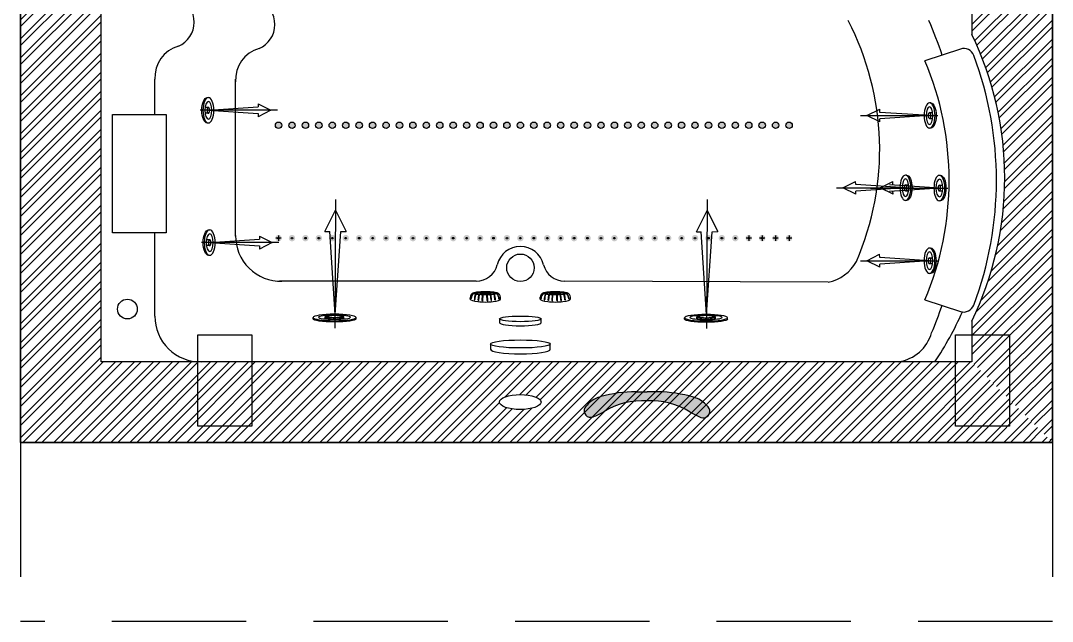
# Model space of a CAD drawing. Header units: millimetres. Extents: x -1273.55 to -1271.63, y 2257.16 to 2259.16.
# Drawn here: x -1273.552 to -1271.632, y 2257.163 to 2258.281 of the extents above; entities that cross this region are included whole.
import ezdxf

# ---------------------------------------------------------------- set-up
doc = ezdxf.new("R2010")
doc.units = ezdxf.units.MM
doc.linetypes.add('HIDDEN', pattern=[0.375, 0.25, -0.125])
doc.layers.add('jacuzzi', color=1, linetype='Continuous')
pattern_1 = [(45, (-1257.63933103513, 2257.884277354734), (-0.01767766952984858, 0.01767766952984858), []), (45, (-1257.63933103513, 2257.896777354734), (-0.01767766952984858, 0.01767766952984858), [])]

msp = doc.modelspace()

# ---------------------------------------------------------------- hatches: boundary and pattern name
at = {"layer": 'jacuzzi'}
h = msp.add_hatch(dxfattribs=at)
h.set_pattern_fill('STEEL', color=256, scale=0.2000000000020918, style=0)
h.set_pattern_definition(pattern_1)
h.paths.add_polyline_path([(-1273.401908125955, 2258.397792383695, -0.2319192410093771), (-1273.401908125955, 2258.935234764095), (-1273.401908125955, 2259.006509093151), (-1273.551908125956, 2259.156509093152), (-1273.551908125956, 2257.496509093135), (-1273.401908125955, 2257.646509093137)])
h = msp.add_hatch(dxfattribs=at)
h.set_pattern_fill('STEEL', color=256, scale=0.2000000000020918, style=0)
h.set_pattern_definition([(45, (-1261.473759875304, 2258.84674598397), (-0.01767766952984858, 0.01767766952984858), []), (45, (-1261.473759875304, 2258.85924598397), (-0.01767766952984858, 0.01767766952984858), [])])
h.paths.add_polyline_path([(-1271.631908125936, 2259.156509093152), (-1271.781908125938, 2259.006509093151), (-1271.781908125938, 2258.255634226179, -0.2300939478774332), (-1271.781908125938, 2257.721994669299), (-1271.781908125938, 2257.646509093137), (-1271.631908125936, 2257.496509093135)])
h = msp.add_hatch(color=256, dxfattribs=at)
h.paths.add_polyline_path([(-1273.065908125951, 2258.086509093141, 1), (-1273.077908125951, 2258.086509093141, 1)])
h.paths.add_polyline_path([(-1273.040908125951, 2258.086509093141, 1), (-1273.052908125951, 2258.086509093141, 1)])
h.paths.add_polyline_path([(-1273.015908125951, 2258.086509093141, 1), (-1273.027908125951, 2258.086509093141, 1)])
h.paths.add_polyline_path([(-1272.99090812595, 2258.086509093141, 1), (-1273.00290812595, 2258.086509093141, 1)])
h.paths.add_polyline_path([(-1272.96590812595, 2258.086509093141, 1), (-1272.97790812595, 2258.086509093141, 1)])
h.paths.add_polyline_path([(-1272.94090812595, 2258.086509093141, 1), (-1272.95290812595, 2258.086509093141, 1)])
h.paths.add_polyline_path([(-1272.915908125949, 2258.086509093141, 1), (-1272.92790812595, 2258.086509093141, 1)])
h.paths.add_polyline_path([(-1272.890908125949, 2258.086509093141, 1), (-1272.902908125949, 2258.086509093141, 1)])
h = msp.add_hatch(color=256, dxfattribs=at)
h.paths.add_polyline_path([(-1272.865908125949, 2258.086509093141, 1), (-1272.877908125949, 2258.086509093141, 1)])
h.paths.add_polyline_path([(-1272.852908125949, 2258.086509093141, 1), (-1272.840908125949, 2258.086509093141, 1)])
h.paths.add_polyline_path([(-1272.815908125948, 2258.086509093141, 1), (-1272.827908125949, 2258.086509093141, 1)])
h.paths.add_polyline_path([(-1272.802908125948, 2258.086509093141, 1), (-1272.790908125948, 2258.086509093141, 1)])
h.paths.add_polyline_path([(-1272.765908125948, 2258.086509093141, 1), (-1272.777908125948, 2258.086509093141, 1)])
h.paths.add_polyline_path([(-1272.740908125948, 2258.086509093141, 1), (-1272.752908125948, 2258.086509093141, 1)])
h.paths.add_polyline_path([(-1272.727908125948, 2258.086509093141, 1), (-1272.715908125947, 2258.086509093141, 1)])
h.paths.add_polyline_path([(-1272.702908125947, 2258.086509093141, 1), (-1272.690908125947, 2258.086509093141, 1)])
h = msp.add_hatch(color=256, dxfattribs=at)
h.paths.add_polyline_path([(-1272.665908125947, 2258.086509093141, 1), (-1272.677908125947, 2258.086509093141, 1)])
h.paths.add_polyline_path([(-1272.652908125947, 2258.086509093141, 1), (-1272.640908125947, 2258.086509093141, 1)])
h.paths.add_polyline_path([(-1272.615908125946, 2258.086509093141, 1), (-1272.627908125947, 2258.086509093141, 1)])
h.paths.add_polyline_path([(-1272.602908125946, 2258.086509093141, 1), (-1272.590908125946, 2258.086509093141, 1)])
h.paths.add_polyline_path([(-1272.565908125946, 2258.086509093141, 1), (-1272.577908125946, 2258.086509093141, 1)])
h.paths.add_polyline_path([(-1272.540908125946, 2258.086509093141, 1), (-1272.552908125946, 2258.086509093141, 1)])
h.paths.add_polyline_path([(-1272.527908125945, 2258.086509093141, 1), (-1272.515908125945, 2258.086509093141, 1)])
h.paths.add_polyline_path([(-1272.502908125945, 2258.086509093141, 1), (-1272.490908125945, 2258.086509093141, 1)])
h = msp.add_hatch(color=256, dxfattribs=at)
h.paths.add_polyline_path([(-1272.465908125945, 2258.086509093141, 1), (-1272.477908125945, 2258.086509093141, 1)])
h.paths.add_polyline_path([(-1272.452908125945, 2258.086509093141, 1), (-1272.440908125945, 2258.086509093141, 1)])
h.paths.add_polyline_path([(-1272.415908125944, 2258.086509093141, 1), (-1272.427908125944, 2258.086509093141, 1)])
h.paths.add_polyline_path([(-1272.402908125944, 2258.086509093141, 1), (-1272.390908125944, 2258.086509093141, 1)])
h.paths.add_polyline_path([(-1272.365908125944, 2258.086509093141, 1), (-1272.377908125944, 2258.086509093141, 1)])
h.paths.add_polyline_path([(-1272.340908125944, 2258.086509093141, 1), (-1272.352908125944, 2258.086509093141, 1)])
h.paths.add_polyline_path([(-1272.327908125943, 2258.086509093141, 1), (-1272.315908125943, 2258.086509093141, 1)])
h.paths.add_polyline_path([(-1272.302908125943, 2258.086509093141, 1), (-1272.290908125943, 2258.086509093141, 1)])
h = msp.add_hatch(color=256, dxfattribs=at)
h.paths.add_polyline_path([(-1272.115908125941, 2258.086509093141, 1), (-1272.127908125941, 2258.086509093141, 1)])
h.paths.add_polyline_path([(-1272.140908125941, 2258.086509093141, 1), (-1272.152908125942, 2258.086509093141, 1)])
h.paths.add_polyline_path([(-1272.165908125942, 2258.086509093141, 1), (-1272.177908125942, 2258.086509093141, 1)])
h.paths.add_polyline_path([(-1272.190908125942, 2258.086509093141, 1), (-1272.202908125942, 2258.086509093141, 1)])
h.paths.add_polyline_path([(-1272.215908125942, 2258.086509093141, 1), (-1272.227908125942, 2258.086509093141, 1)])
h.paths.add_polyline_path([(-1272.240908125942, 2258.086509093141, 1), (-1272.252908125943, 2258.086509093141, 1)])
h.paths.add_polyline_path([(-1272.265908125943, 2258.086509093141, 1), (-1272.277908125943, 2258.086509093141, 1)])
h = msp.add_hatch(color=256, dxfattribs=at)
h.paths.add_polyline_path([(-1273.065908125951, 2257.876509093139, 1), (-1273.077908125951, 2257.876509093139, 1)])
h.paths.add_polyline_path([(-1273.052908125951, 2257.876509093139, 1), (-1273.040908125951, 2257.876509093139, 1)])
h.paths.add_polyline_path([(-1273.015908125951, 2257.876509093139, 1), (-1273.027908125951, 2257.876509093139, 1)])
h.paths.add_polyline_path([(-1273.00290812595, 2257.876509093139, 1), (-1272.99090812595, 2257.876509093139, 1)])
h.paths.add_polyline_path([(-1272.96590812595, 2257.876509093139, 1), (-1272.97790812595, 2257.876509093139, 1)])
h.paths.add_polyline_path([(-1272.94090812595, 2257.876509093139, 1), (-1272.95290812595, 2257.876509093139, 1)])
h.paths.add_polyline_path([(-1272.92790812595, 2257.876509093139, 1), (-1272.915908125949, 2257.876509093139, 1)])
h.paths.add_polyline_path([(-1272.902908125949, 2257.876509093139, 1), (-1272.890908125949, 2257.876509093139, 1)])
h = msp.add_hatch(color=256, dxfattribs=at)
h.paths.add_polyline_path([(-1272.865908125949, 2257.876509093139, 1), (-1272.877908125949, 2257.876509093139, 1)])
h.paths.add_polyline_path([(-1272.852908125949, 2257.876509093139, 1), (-1272.840908125949, 2257.876509093139, 1)])
h.paths.add_polyline_path([(-1272.815908125948, 2257.876509093139, 1), (-1272.827908125949, 2257.876509093139, 1)])
h.paths.add_polyline_path([(-1272.802908125948, 2257.876509093139, 1), (-1272.790908125948, 2257.876509093139, 1)])
h.paths.add_polyline_path([(-1272.765908125948, 2257.876509093139, 1), (-1272.777908125948, 2257.876509093139, 1)])
h.paths.add_polyline_path([(-1272.740908125948, 2257.876509093139, 1), (-1272.752908125948, 2257.876509093139, 1)])
h.paths.add_polyline_path([(-1272.727908125948, 2257.876509093139, 1), (-1272.715908125947, 2257.876509093139, 1)])
h.paths.add_polyline_path([(-1272.702908125947, 2257.876509093139, 1), (-1272.690908125947, 2257.876509093139, 1)])
h = msp.add_hatch(color=256, dxfattribs=at)
h.paths.add_polyline_path([(-1272.665908125947, 2257.876509093139, 1), (-1272.677908125947, 2257.876509093139, 1)])
h.paths.add_polyline_path([(-1272.652908125947, 2257.876509093139, 1), (-1272.640908125947, 2257.876509093139, 1)])
h.paths.add_polyline_path([(-1272.615908125946, 2257.876509093139, 1), (-1272.627908125947, 2257.876509093139, 1)])
h.paths.add_polyline_path([(-1272.602908125946, 2257.876509093139, 1), (-1272.590908125946, 2257.876509093139, 1)])
h.paths.add_polyline_path([(-1272.565908125946, 2257.876509093139, 1), (-1272.577908125946, 2257.876509093139, 1)])
h.paths.add_polyline_path([(-1272.540908125946, 2257.876509093139, 1), (-1272.552908125946, 2257.876509093139, 1)])
h.paths.add_polyline_path([(-1272.527908125945, 2257.876509093139, 1), (-1272.515908125945, 2257.876509093139, 1)])
h.paths.add_polyline_path([(-1272.502908125945, 2257.876509093139, 1), (-1272.490908125945, 2257.876509093139, 1)])
h = msp.add_hatch(color=256, dxfattribs=at)
h.paths.add_polyline_path([(-1272.465908125945, 2257.876509093139, 1), (-1272.477908125945, 2257.876509093139, 1)])
h.paths.add_polyline_path([(-1272.452908125945, 2257.876509093139, 1), (-1272.440908125945, 2257.876509093139, 1)])
h.paths.add_polyline_path([(-1272.415908125944, 2257.876509093139, 1), (-1272.427908125944, 2257.876509093139, 1)])
h.paths.add_polyline_path([(-1272.402908125944, 2257.876509093139, 1), (-1272.390908125944, 2257.876509093139, 1)])
h.paths.add_polyline_path([(-1272.365908125944, 2257.876509093139, 1), (-1272.377908125944, 2257.876509093139, 1)])
h.paths.add_polyline_path([(-1272.340908125944, 2257.876509093139, 1), (-1272.352908125944, 2257.876509093139, 1)])
h.paths.add_polyline_path([(-1272.327908125943, 2257.876509093139, 1), (-1272.315908125943, 2257.876509093139, 1)])
h.paths.add_polyline_path([(-1272.302908125943, 2257.876509093139, 1), (-1272.290908125943, 2257.876509093139, 1)])
h = msp.add_hatch(color=256, dxfattribs=at)
h.paths.add_polyline_path([(-1272.115908125941, 2257.876509093139, 1), (-1272.127908125941, 2257.876509093139, 1)])
h.paths.add_polyline_path([(-1272.152908125942, 2257.876509093139, 1), (-1272.140908125941, 2257.876509093139, 1)])
h.paths.add_polyline_path([(-1272.177908125942, 2257.876509093139, 1), (-1272.165908125942, 2257.876509093139, 1)])
h.paths.add_polyline_path([(-1272.190908125942, 2257.876509093139, 1), (-1272.202908125942, 2257.876509093139, 1)])
h.paths.add_polyline_path([(-1272.227908125942, 2257.876509093139, 1), (-1272.215908125942, 2257.876509093139, 1)])
h.paths.add_polyline_path([(-1272.252908125943, 2257.876509093139, 1), (-1272.240908125942, 2257.876509093139, 1)])
h.paths.add_polyline_path([(-1272.277908125943, 2257.876509093139, 1), (-1272.265908125943, 2257.876509093139, 1)])
h = msp.add_hatch(dxfattribs=at)
h.set_pattern_fill('STEEL', color=256, scale=0.2000000000020918, style=0)
h.set_pattern_definition(pattern_1)
h.paths.add_polyline_path([(-1271.631908125936, 2257.496509093135), (-1271.781908125938, 2257.646509093137), (-1273.401908125955, 2257.646509093137), (-1273.551908125956, 2257.496509093135)])
edge = h.paths.add_edge_path(flags=16)
edge.add_ellipse((-1272.622225228082, 2257.571509093136), major_axis=(0.03874069952284619, 0), ratio=0.3582207009041962, start_angle=0, end_angle=360)
msp.add_hatch(color=256, dxfattribs=at).paths.add_polyline_path([(-1272.386188225665, 2257.573813751498, -0.1502414616670243), (-1272.305791069995, 2257.552843684795, 0.03926168642070194), (-1272.285929982458, 2257.543050967607, 0.7070243099653885), (-1272.270744601435, 2257.55982488742, 0.1177673447023233), (-1272.289683111509, 2257.576770544707, 0.05198146975755894), (-1272.300022883953, 2257.580801298825, 0.06775724556757895), (-1272.365521119207, 2257.590511748397), (-1272.386105142793, 2257.590613546058), (-1272.406689166381, 2257.590715343718, 0.06775724556726874), (-1272.472280240959, 2257.581653192326, 0.05198146975727448), (-1272.48265937461, 2257.577724902927, 0.117767344702145), (-1272.501764562685, 2257.560967389588, 0.7070243099670239), (-1272.486745830202, 2257.544044096253, 0.03926168642033333), (-1272.466788857354, 2257.553639894439, -0.1502414616669323)])

# ---------------------------------------------------------------- linework, layer by layer
for p, q in [((-1273.551908125956, 2257.496509093135), (-1273.551908125956, 2259.156509093152)), ((-1273.551908125956, 2257.496509093135), (-1273.551908125956, 2259.156509093152)), ((-1271.781908125938, 2259.006509093151), (-1271.781908125938, 2258.255634226179)), ((-1273.401908125955, 2257.646509093137), (-1273.401908125955, 2258.397792383695)), ((-1271.80303576038, 2258.228267593265), (-1271.868946838415, 2258.206654771826)), ((-1271.868946838415, 2258.206654771826), (-1271.868946838415, 2258.206654066107)), ((-1273.301908125954, 2258.106509093141), (-1273.301908125954, 2258.172027590285)), ((-1273.151908125952, 2257.880465637262), (-1273.151908125952, 2258.172027590285)), ((-1273.204651323473, 2258.137935313731), (-1273.202532844149, 2258.137935313731)), ((-1273.074101212682, 2258.114365300074), (-1273.21807592358, 2258.114365300074)), ((-1273.202532844144, 2258.11980453033), (-1273.208460669836, 2258.119804530329)), ((-1273.202532844142, 2258.114365300074), (-1273.109952968015, 2258.120723676971)), ((-1273.202532844142, 2258.114365300074), (-1273.109871571326, 2258.108443613523)), ((-1273.109988904813, 2258.126145349167), (-1273.109952968015, 2258.120723676971)), ((-1273.109988904813, 2258.126145349167), (-1273.086113503504, 2258.114404813532)), ((-1273.086113503504, 2258.114404813532), (-1273.109831172796, 2258.102348813866)), ((-1271.97688971034, 2258.104560283515), (-1271.953172041047, 2258.116616283181)), ((-1271.953131642517, 2258.110521483523), (-1271.953172041047, 2258.116616283181)), ((-1271.858351890384, 2258.12816981063), (-1271.860470369708, 2258.12816981063)), ((-1273.202532844141, 2258.108926069818), (-1273.208460669833, 2258.108926069816)), ((-1273.109871571326, 2258.108443613523), (-1273.109831172796, 2258.102348813866)), ((-1271.988902001161, 2258.104599796973), (-1271.844927290263, 2258.104599796973)), ((-1271.953014309031, 2258.09281974788), (-1271.97688971034, 2258.104560283515)), ((-1271.860470369701, 2258.104599796973), (-1271.953131642517, 2258.110521483523)), ((-1271.860470369701, 2258.104599796973), (-1271.953050245829, 2258.098241420076)), ((-1271.953014309031, 2258.09281974788), (-1271.953050245829, 2258.098241420076)), ((-1271.860470369703, 2258.110039027229), (-1271.85454254401, 2258.110039027231)), ((-1271.860470369699, 2258.099160566716), (-1271.854542544007, 2258.099160566718)), ((-1273.204651323459, 2258.090795286416), (-1273.202532844135, 2258.090795286417)), ((-1271.85835189037, 2258.081029783316), (-1271.860470369694, 2258.081029783316)), ((-1272.021710634997, 2257.97014285244), (-1271.997992965705, 2257.982198852107)), ((-1271.997952567175, 2257.976104052449), (-1271.997992965705, 2257.982198852107)), ((-1271.952322094804, 2257.97014285244), (-1271.928604425511, 2257.982198852107)), ((-1271.928564026981, 2257.976104052449), (-1271.928604425511, 2257.982198852107)), ((-1271.903172815042, 2257.993752379556), (-1271.905291294366, 2257.993752379555)), ((-1271.840062904969, 2257.993321163849), (-1271.842181384293, 2257.993321163849)), ((-1272.033722925819, 2257.970182365898), (-1271.889748214921, 2257.970182365898)), ((-1271.997835233689, 2257.958402316806), (-1272.021710634997, 2257.97014285244)), ((-1271.905291294359, 2257.970182365898), (-1271.997952567175, 2257.976104052449)), ((-1271.905291294359, 2257.970182365898), (-1271.997871170487, 2257.963823989001)), ((-1271.997835233689, 2257.958402316806), (-1271.997871170487, 2257.963823989001)), ((-1271.970613015746, 2257.969751150192), (-1271.826638304848, 2257.969751150192)), ((-1271.928446693495, 2257.958402316806), (-1271.952322094804, 2257.97014285244)), ((-1271.842181384286, 2257.969751150192), (-1271.934842657102, 2257.975672836742)), ((-1271.842181384286, 2257.969751150192), (-1271.934761260414, 2257.963392773295)), ((-1271.928446693495, 2257.958402316806), (-1271.928482630293, 2257.963823989001)), ((-1271.90529129436, 2257.975621596154), (-1271.899363468668, 2257.975621596156)), ((-1271.905291294357, 2257.964743135642), (-1271.899363468665, 2257.964743135644)), ((-1271.842181384287, 2257.975190380448), (-1271.836253558595, 2257.975190380449)), ((-1271.842181384284, 2257.964311919935), (-1271.836253558592, 2257.964311919937)), ((-1272.965799410681, 2257.948718945624), (-1272.967010422431, 2257.708764149995)), ((-1272.274362182973, 2257.948229627556), (-1272.275573194723, 2257.708274831926)), ((-1271.903172815028, 2257.946612352242), (-1271.905291294352, 2257.946612352241)), ((-1271.840062904955, 2257.946181136535), (-1271.842181384279, 2257.946181136535)), ((-1272.985734437266, 2257.889005972428), (-1272.965966304359, 2257.928699048241)), ((-1272.965966304359, 2257.928699048241), (-1272.946072723452, 2257.889068696428)), ((-1272.294297209558, 2257.888516654359), (-1272.274529076651, 2257.928209730173)), ((-1272.274529076651, 2257.928209730173), (-1272.254635495744, 2257.888579378359)), ((-1273.301908125954, 2257.731446775551), (-1273.301908125954, 2257.886509093139)), ((-1273.20217202762, 2257.891690444315), (-1273.200053548296, 2257.891690444316)), ((-1272.985734437266, 2257.889005972428), (-1272.97669812974, 2257.88902026312)), ((-1272.966879685222, 2257.734668952489), (-1272.97669812974, 2257.88902026312)), ((-1272.966879685222, 2257.734668952489), (-1272.956230933322, 2257.889052631475)), ((-1272.956230933322, 2257.889052631475), (-1272.946072723452, 2257.889068696428)), ((-1272.294297209558, 2257.888516654359), (-1272.285260902033, 2257.888530945051)), ((-1272.275442457515, 2257.73417963442), (-1272.285260902033, 2257.888530945051)), ((-1272.275442457515, 2257.73417963442), (-1272.264793705614, 2257.888563313406)), ((-1272.264793705614, 2257.888563313406), (-1272.254635495744, 2257.888579378359)), ((-1273.071621916829, 2257.868120430659), (-1273.215596627727, 2257.868120430659)), ((-1273.20005354829, 2257.873559660915), (-1273.205981373983, 2257.873559660913)), ((-1273.200053548287, 2257.862681200403), (-1273.205981373979, 2257.862681200401)), ((-1273.200053548289, 2257.868120430659), (-1273.107473672161, 2257.874478807556)), ((-1273.200053548289, 2257.868120430659), (-1273.107392275472, 2257.862198744108)), ((-1273.107509608959, 2257.879900479751), (-1273.107473672161, 2257.874478807556)), ((-1273.107509608959, 2257.879900479751), (-1273.08363420765, 2257.868159944117)), ((-1273.08363420765, 2257.868159944117), (-1273.107351876943, 2257.85610394445)), ((-1273.066908125951, 2257.876509093139), (-1273.076908125951, 2257.876509093139)), ((-1273.071908125951, 2257.881509093139), (-1273.071908125951, 2257.871509093139)), ((-1272.191908125942, 2257.876509093139), (-1272.201908125942, 2257.876509093139)), ((-1272.196908125942, 2257.881509093139), (-1272.196908125942, 2257.871509093139)), ((-1272.166908125942, 2257.876509093139), (-1272.176908125942, 2257.876509093139)), ((-1272.171908125942, 2257.881509093139), (-1272.171908125942, 2257.871509093139)), ((-1272.141908125941, 2257.876509093139), (-1272.151908125942, 2257.876509093139)), ((-1272.146908125942, 2257.881509093139), (-1272.146908125942, 2257.871509093139)), ((-1272.116908125941, 2257.876509093139), (-1272.126908125941, 2257.876509093139)), ((-1272.121908125941, 2257.881509093139), (-1272.121908125941, 2257.871509093139)), ((-1273.202172027605, 2257.844550417001), (-1273.200053548282, 2257.844550417002)), ((-1273.107392275472, 2257.862198744108), (-1273.107351876943, 2257.85610394445)), ((-1271.977014183032, 2257.834498075283), (-1271.953296513739, 2257.846554074949)), ((-1271.953256115209, 2257.840459275292), (-1271.953296513739, 2257.846554074949)), ((-1271.858476363077, 2257.858107602399), (-1271.8605948424, 2257.858107602398)), ((-1271.989026473853, 2257.834537588741), (-1271.845051762955, 2257.834537588741)), ((-1271.953138781723, 2257.822757539649), (-1271.977014183032, 2257.834498075283)), ((-1271.860594842393, 2257.834537588741), (-1271.953256115209, 2257.840459275292)), ((-1271.860594842393, 2257.834537588741), (-1271.953174718521, 2257.828179211845)), ((-1271.953138781723, 2257.822757539649), (-1271.953174718521, 2257.828179211845)), ((-1271.860594842395, 2257.839976818997), (-1271.854667016702, 2257.839976818999)), ((-1271.860594842391, 2257.829098358485), (-1271.854667016699, 2257.829098358487)), ((-1271.858476363062, 2257.810967575085), (-1271.860594842386, 2257.810967575084)), ((-1272.703904223416, 2257.796532085296), (-1273.070248826065, 2257.796509093138)), ((-1272.049038319859, 2257.794428801722), (-1272.539913232526, 2257.796217878702)), ((-1272.715047629476, 2257.763266437326), (-1272.715017667496, 2257.766699740224)), ((-1272.715047588446, 2257.763266437326), (-1272.715017626465, 2257.766699740224)), ((-1272.700222585134, 2257.761338226548), (-1272.699040744613, 2257.77126912548)), ((-1272.699144533444, 2257.761201732883), (-1272.697920739121, 2257.771168737808)), ((-1272.69294928398, 2257.760660712943), (-1272.692428467954, 2257.770841637484)), ((-1272.691842018901, 2257.760602096672), (-1272.691307369092, 2257.770803822751)), ((-1272.68380397754, 2257.760531949748), (-1272.684161289145, 2257.770764015373)), ((-1272.682690259813, 2257.760571037184), (-1272.683040682742, 2257.77078882283)), ((-1272.67649211011, 2257.76100404818), (-1272.67754724059, 2257.77104294412)), ((-1272.675406245587, 2257.761121120059), (-1272.676426274789, 2257.771125131187)), ((-1272.658767588445, 2257.763266437326), (-1272.658797550426, 2257.766699740224)), ((-1272.585051245028, 2257.763266437326), (-1272.585021283048, 2257.766699740224)), ((-1272.585051203998, 2257.763266437326), (-1272.585021242017, 2257.766699740224)), ((-1272.570226200686, 2257.761338226548), (-1272.569044360165, 2257.77126912548)), ((-1272.569148148996, 2257.761201732883), (-1272.567924354673, 2257.771168737808)), ((-1272.562952899532, 2257.760660712943), (-1272.562432083506, 2257.770841637484)), ((-1272.561845634453, 2257.760602096672), (-1272.561310984644, 2257.770803822751)), ((-1272.553807593092, 2257.760531949748), (-1272.554164904697, 2257.770764015373)), ((-1272.552693875365, 2257.760571037184), (-1272.553044298294, 2257.77078882283)), ((-1272.546495725662, 2257.76100404818), (-1272.547550856143, 2257.77104294412)), ((-1272.545409861139, 2257.761121120059), (-1272.546429890341, 2257.771125131187)), ((-1272.528771203997, 2257.763266437326), (-1272.528801165978, 2257.766699740224)), ((-1271.868946838415, 2257.761654762284), (-1271.803035755677, 2257.740041958376)), ((-1273.007771917422, 2257.726404108823), (-1273.007771917422, 2257.728904108823)), ((-1272.985259862003, 2257.727682394541), (-1272.985259862003, 2257.730415550128)), ((-1272.950283972839, 2257.727682394541), (-1272.950283972839, 2257.730182394541)), ((-1272.927771917421, 2257.726404108823), (-1272.927771917421, 2257.728904108823)), ((-1272.316334689714, 2257.725914790754), (-1272.316334689714, 2257.728414790754)), ((-1272.293822634296, 2257.727193076472), (-1272.293822634296, 2257.72992623206)), ((-1272.258846745132, 2257.727193076472), (-1272.258846745132, 2257.729693076472)), ((-1272.236334689713, 2257.725914790754), (-1272.236334689713, 2257.728414790754)), ((-1272.660898584475, 2257.726255371318), (-1272.660898584475, 2257.719287662362)), ((-1272.582914255485, 2257.719287662362), (-1272.582914255485, 2257.726255371318)), ((-1271.781908125938, 2257.721994669299), (-1271.781908125938, 2257.646509093137)), ((-1273.221908125953, 2257.526509093135), (-1273.221908125953, 2257.696509093137)), ((-1273.221908125953, 2257.696509093137), (-1273.121908125952, 2257.696509093137)), ((-1273.121908125952, 2257.696509093137), (-1273.121908125952, 2257.526509093135)), ((-1271.811908125938, 2257.526509093135), (-1271.811908125938, 2257.696509093137)), ((-1271.811908125938, 2257.696509093137), (-1271.711908125937, 2257.696509093137)), ((-1271.711908125937, 2257.696509093137), (-1271.711908125937, 2257.526509093135)), ((-1272.677611218083, 2257.679592764917), (-1272.677611218083, 2257.669638894981)), ((-1272.566205033811, 2257.669638894981), (-1272.566205033811, 2257.679592764917)), ((-1271.781908125938, 2257.646509093137), (-1273.401908125955, 2257.646509093137)), ((-1272.591908125946, 2257.646509093137), (-1273.220254556976, 2257.646509093137)), ((-1272.591908125946, 2257.646509093137), (-1273.220254556976, 2257.646509093137)), ((-1271.917869867401, 2257.646509093137), (-1272.591908125946, 2257.646509093137)), ((-1271.917869867401, 2257.646509093137), (-1272.591908125946, 2257.646509093137)), ((-1272.406689166381, 2257.590715343718), (-1272.386105142793, 2257.590613546058)), ((-1272.365521119207, 2257.590511748397), (-1272.386105142793, 2257.590613546058)), ((-1273.121908125952, 2257.526509093135), (-1273.221908125953, 2257.526509093135)), ((-1271.711908125937, 2257.526509093135), (-1271.811908125938, 2257.526509093135))]:
    msp.add_line(p, q, dxfattribs=at)
at = {"layer": 'jacuzzi', "lineweight": 18}
msp.add_line((-1271.868946838415, 2257.761655487077), (-1271.868946838415, 2257.761654762284), dxfattribs=at)
at = {"layer": 'jacuzzi', "linetype": 'HIDDEN'}
for p, q in [((-1273.551908125956, 2257.496509093135), (-1273.551908125956, 2257.163489503123)), ((-1271.631908125936, 2257.496509093135), (-1271.631908125936, 2257.163489503123)), ((-1271.631908125936, 2257.163489503123), (-1273.551908125956, 2257.163489503123))]:
    msp.add_line(p, q, dxfattribs=at)
at = {"layer": 'jacuzzi', "color": 3}
msp.add_lwpolyline([(-1273.551908125956, 2257.496509093135), (-1271.631908125936, 2257.496509093135), (-1273.551908125956, 2257.496509093135), (-1271.631908125936, 2257.496509093135), (-1271.631908125936, 2259.156509093152), (-1271.631908125936, 2257.496509093135), (-1271.631908125936, 2259.156509093152), (-1273.551908125956, 2259.156509093152)], close=True, dxfattribs=at)
at = {"layer": 'jacuzzi'}
msp.add_lwpolyline([(-1273.28125961646, 2258.106509093141), (-1273.28125961646, 2257.886509093139), (-1273.381259616461, 2257.886509093139), (-1273.381259616461, 2258.106509093141)], close=True, dxfattribs=at)
for centre, radius in [((-1273.071908125951, 2258.086509093141), 0.006000000000062756), ((-1273.046908125951, 2258.086509093141), 0.006000000000062756), ((-1273.021908125951, 2258.086509093141), 0.006000000000062756), ((-1272.99690812595, 2258.086509093141), 0.006000000000062756), ((-1272.97190812595, 2258.086509093141), 0.006000000000062756), ((-1272.94690812595, 2258.086509093141), 0.006000000000062756), ((-1272.92190812595, 2258.086509093141), 0.006000000000062756), ((-1272.896908125949, 2258.086509093141), 0.006000000000062756), ((-1272.871908125949, 2258.086509093141), 0.006000000000062756), ((-1272.846908125949, 2258.086509093141), 0.006000000000062756), ((-1272.821908125949, 2258.086509093141), 0.006000000000062756), ((-1272.796908125948, 2258.086509093141), 0.006000000000062756), ((-1272.771908125948, 2258.086509093141), 0.006000000000062756), ((-1272.746908125948, 2258.086509093141), 0.006000000000062756), ((-1272.721908125947, 2258.086509093141), 0.006000000000062756), ((-1272.696908125947, 2258.086509093141), 0.006000000000062756), ((-1272.671908125947, 2258.086509093141), 0.006000000000062756), ((-1272.646908125947, 2258.086509093141), 0.006000000000062756), ((-1272.621908125946, 2258.086509093141), 0.006000000000062756), ((-1272.596908125946, 2258.086509093141), 0.006000000000062756), ((-1272.571908125946, 2258.086509093141), 0.006000000000062756), ((-1272.546908125946, 2258.086509093141), 0.006000000000062756), ((-1272.521908125945, 2258.086509093141), 0.006000000000062756), ((-1272.496908125945, 2258.086509093141), 0.006000000000062756), ((-1272.471908125945, 2258.086509093141), 0.006000000000062756), ((-1272.446908125945, 2258.086509093141), 0.006000000000062756), ((-1272.421908125944, 2258.086509093141), 0.006000000000062756), ((-1272.396908125944, 2258.086509093141), 0.006000000000062756), ((-1272.371908125944, 2258.086509093141), 0.006000000000062756), ((-1272.346908125944, 2258.086509093141), 0.006000000000062756), ((-1272.321908125943, 2258.086509093141), 0.006000000000062756), ((-1272.296908125943, 2258.086509093141), 0.006000000000062756), ((-1272.271908125943, 2258.086509093141), 0.006000000000062756), ((-1272.246908125943, 2258.086509093141), 0.006000000000062756), ((-1272.221908125942, 2258.086509093141), 0.006000000000062756), ((-1272.196908125942, 2258.086509093141), 0.006000000000062756), ((-1272.171908125942, 2258.086509093141), 0.006000000000062756), ((-1272.146908125942, 2258.086509093141), 0.006000000000062756), ((-1272.121908125941, 2258.086509093141), 0.006000000000062756), ((-1273.071908125951, 2257.876509093139), 0.001500000000015689), ((-1273.046908125951, 2257.876509093139), 0.001500000000015689), ((-1273.021908125951, 2257.876509093139), 0.001500000000015689), ((-1272.99690812595, 2257.876509093139), 0.001500000000015689), ((-1272.97190812595, 2257.876509093139), 0.001500000000015689), ((-1272.94690812595, 2257.876509093139), 0.001500000000015689), ((-1272.92190812595, 2257.876509093139), 0.001500000000015689), ((-1272.896908125949, 2257.876509093139), 0.001500000000015689), ((-1272.871908125949, 2257.876509093139), 0.001500000000015689), ((-1272.846908125949, 2257.876509093139), 0.001500000000015689), ((-1272.821908125949, 2257.876509093139), 0.001500000000015689), ((-1272.796908125948, 2257.876509093139), 0.001500000000015689), ((-1272.771908125948, 2257.876509093139), 0.001500000000015689), ((-1272.746908125948, 2257.876509093139), 0.001500000000015689), ((-1272.721908125947, 2257.876509093139), 0.001500000000015689), ((-1272.696908125947, 2257.876509093139), 0.001500000000015689), ((-1272.671908125947, 2257.876509093139), 0.001500000000015689), ((-1272.646908125947, 2257.876509093139), 0.001500000000015689), ((-1272.621908125946, 2257.876509093139), 0.001500000000015689), ((-1272.596908125946, 2257.876509093139), 0.001500000000015689), ((-1272.571908125946, 2257.876509093139), 0.001500000000015689), ((-1272.546908125946, 2257.876509093139), 0.001500000000015689), ((-1272.521908125945, 2257.876509093139), 0.001500000000015689), ((-1272.496908125945, 2257.876509093139), 0.001500000000015689), ((-1272.471908125945, 2257.876509093139), 0.001500000000015689), ((-1272.446908125945, 2257.876509093139), 0.001500000000015689), ((-1272.421908125944, 2257.876509093139), 0.001500000000015689), ((-1272.396908125944, 2257.876509093139), 0.001500000000015689), ((-1272.371908125944, 2257.876509093139), 0.001500000000015689), ((-1272.346908125944, 2257.876509093139), 0.001500000000015689), ((-1272.321908125943, 2257.876509093139), 0.001500000000015689), ((-1272.296908125943, 2257.876509093139), 0.001500000000015689), ((-1272.271908125943, 2257.876509093139), 0.001500000000015689), ((-1272.246908125943, 2257.876509093139), 0.001500000000015689), ((-1272.221908125942, 2257.876509093139), 0.001500000000015689), ((-1272.196908125942, 2257.876509093139), 0.001500000000015689), ((-1272.171908125942, 2257.876509093139), 0.001500000000015689), ((-1272.146908125942, 2257.876509093139), 0.001500000000015689), ((-1272.121908125941, 2257.876509093139), 0.001500000000015689), ((-1272.621908125946, 2257.821509093138), 0.02550000000026684)]:
    msp.add_circle(centre, radius, dxfattribs=at)
at = {"layer": 'jacuzzi', "linetype": 'ByBlock'}
msp.add_circle((-1273.353181566041, 2257.744576054698), 0.01842399867926415, dxfattribs=at)
at = {"layer": 'jacuzzi'}
for centre, radius, start, end in [((-1273.277264843632, 2258.278290927103), 0.0484695573785555, 0, 67.05358296554603), ((-1273.127102315391, 2258.273902132427), 0.0484695573785555, 0, 67.05358296554603), ((-1273.277264843632, 2258.278290927103), 0.04846955737855552, 292.946417034454, 0), ((-1273.127102315391, 2258.273902132427), 0.04846955737855552, 292.946417034454, 0), ((-1272.474464253926, 2258.041333200656), 0.5211918518707911, 336.455975142896, 27.40301489280037), ((-1272.529773454409, 2257.984830439703), 0.730883586746884, 18.53716732607441, 23.92299458325847), ((-1272.331017481588, 2257.988814447739), 0.6105029718429623, 334.0842464386558, 25.91575356134424), ((-1273.242733476306, 2258.176416384961), 0.05933717788685009, 105.2770304599211, 184.2416788346111), ((-1273.092570948065, 2258.172027590285), 0.05933717788685009, 105.2770304599211, 184.2416788346111), ((-1271.796804056495, 2258.209263228853), 0.02000000000020918, 20.57312399395877, 108.1547876515368), ((-1272.396549453777, 2257.984154769555), 0.6606000000069057, 339.4268772028252, 20.57312399395877), ((-1272.396549453777, 2257.984154769555), 0.5726000000059889, 337.1339269349907, 22.86607306500936), ((-1272.396549453777, 2257.984154769555), 0.5725997264639536, 337.1339918395531, 22.8660081604469), ((-1273.067919268723, 2257.880465637262), 0.0839888572288555, 179.3306688089596, 271.5893884974382), ((-1272.621908125946, 2257.816532085296), 0.04440000000046462, 13.70758876570646, 166.2924112342936), ((-1272.703904223416, 2257.836532085297), 0.04000000000041857, 270, 346.2924112342935), ((-1272.539248014971, 2257.836959696163), 0.04074724781391331, 194.0704876182115, 269.0645785023524), ((-1272.064053509849, 2257.86953519381), 0.07659259796401953, 281.3054664167301, 331.6300481318917), ((-1272.706617946312, 2257.766626437326), 0.008400000000087832, 105.4908648955658, 179.500000000038), ((-1272.701716830456, 2257.764700415224), 0.01222766017707836, 127.8314211305673, 181.6455678360861), ((-1272.699655389814, 2257.764233492234), 0.01362303861804074, 134.3309302412604, 180.2321146454272), ((-1272.682975198878, 2257.762247287904), 0.02462233604308518, 156.1373309962368, 179.4440408273726), ((-1272.68012428249, 2257.762244992281), 0.02651895819047976, 158.2862808789022, 179.6439509987986), ((-1272.731053276082, 2257.757559503906), 0.06198048875978097, 4.094528485105593, 13.24924245114219), ((-1272.709768292902, 2257.759187220343), 0.04169739823676983, 4.115229493555507, 17.71363893681066), ((-1272.680553477754, 2257.762550364131), 0.01859612977966927, 3.020369878663407, 34.88441217463562), ((-1272.667197230579, 2257.766626437326), 0.008400000000087832, 0.4999999999619967, 74.44718064498018), ((-1272.677456401463, 2257.763229428628), 0.01614124766714972, 1.674817032411072, 39.12625860987878), ((-1272.576621561863, 2257.766626437326), 0.008400000000087832, 105.4908648955658, 179.500000000038), ((-1272.571720446008, 2257.764700415224), 0.01222766017707836, 127.8314211305673, 181.6455678360861), ((-1272.569659005366, 2257.764233492234), 0.01362303861804074, 134.3309302412604, 180.2321146454272), ((-1272.55297881443, 2257.762247287904), 0.02462233604308518, 156.1373309962368, 179.4440408273726), ((-1272.550127898043, 2257.762244992281), 0.02651895819047976, 158.2862808789022, 179.6439509987986), ((-1272.601056891634, 2257.757559503906), 0.06198048875978097, 4.094528485105593, 13.24924245114219), ((-1272.579771908454, 2257.759187220343), 0.04169739823676983, 4.115229493555507, 17.71363893681066), ((-1272.550557093306, 2257.762550364131), 0.01859612977966927, 3.020369878663407, 34.88441217463562), ((-1272.537200846132, 2257.766626437326), 0.008400000000087832, 0.4999999999619967, 74.44718064498018), ((-1272.547460017015, 2257.763229428628), 0.01614124766714972, 1.674817032411072, 39.12625860987878), ((-1272.71361965151, 2257.764222147689), 0.0003441392605464291, 158.3204289768595, 352.680435149096), ((-1272.707130019077, 2257.762317371962), 0.0004959761375058938, 160.0987201930237, 10.73855023727685), ((-1272.699685902145, 2257.761251475415), 0.0005436491421223152, 170.8179506742043, 354.7502375733672), ((-1272.692395962401, 2257.760625530735), 0.000554438956958728, 176.3618225481853, 357.577599924629), ((-1272.683247017117, 2257.760548599742), 0.0005572092374706698, 181.7123126782154, 2.307783681282037), ((-1272.6759475329, 2257.761047326901), 0.000546294229553637, 184.543868722485, 7.763217653460746), ((-1272.668699432223, 2257.762053814369), 0.0005359835360704011, 187.3714734903848, 13.56546598431087), ((-1272.661641845639, 2257.763574057045), 0.0003441392605464291, 187.3195648509039, 21.6795710231405), ((-1272.583623267062, 2257.764222147689), 0.0003441392605464291, 158.3204289768595, 352.680435149096), ((-1272.577133634629, 2257.762317371962), 0.0004959761375058938, 160.0987201930237, 10.73855023727685), ((-1272.569689517697, 2257.761251475415), 0.0005436491421223152, 170.8179506742043, 354.7502375733672), ((-1272.562399577954, 2257.760625530735), 0.000554438956958728, 176.3618225481853, 357.577599924629), ((-1272.553250632669, 2257.760548599742), 0.0005572092374706698, 181.7123126782154, 2.307783681282037), ((-1272.545951148452, 2257.761047326901), 0.000546294229553637, 184.543868722485, 7.763217653460746), ((-1272.538703047775, 2257.762053814369), 0.0005359835360704011, 187.3714734903848, 13.56546598431087), ((-1272.531645461191, 2257.763574057045), 0.0003441392605464291, 187.3195648509039, 21.6795710231405), ((-1272.529773454409, 2257.984830439703), 0.730883586746884, 337.0909979645099, 341.3621688005298), ((-1271.796804051791, 2257.759046322788), 0.02000000000020918, 251.8452123484632, 339.4268772028252), ((-1273.217924999635, 2257.73046563726), 0.0839888572288555, 179.3306688089596, 271.5893884974382), ((-1272.357597707072, 2257.986504612392), 0.6105029718429623, 326.157593201448, 336.1054986853196), ((-1271.929957144697, 2257.722141915313), 0.07659259796401953, 279.0799546464269, 343.446869948147), ((-1272.457131996018, 2257.529351580167), 0.0546957531502343, 117.8213298957546, 144.68786789143), ((-1272.458628118178, 2257.529906459139), 0.05351733225835313, 104.779346077729, 116.6819085795827), ((-1272.406202113086, 2257.345287731787), 0.2454280952113589, 90.11370383827044, 105.6188214013206), ((-1272.368435598836, 2257.345100958644), 0.2454280952113575, 73.81447416073948, 89.31959172403639), ((-1272.314186150213, 2257.529192125794), 0.05351733225835313, 62.7513869823335, 74.65394948445424), ((-1272.315687687332, 2257.528652071655), 0.0546957531502343, 34.74542766969423, 61.61196566653331), ((-1272.491262505729, 2257.555161633849), 0.01200000000012551, 151.0652687884714, 292.1102263552765), ((-1272.393677221457, 2257.432635722494), 0.1413765218544659, 86.96350729103315, 121.1406890229876), ((-1272.380095945306, 2257.432568556706), 0.1413765218546058, 58.2926065390107, 92.46978827134532), ((-1272.281303567663, 2257.554123288328), 0.01200000000012551, 247.323069206765, 28.36802677339136), ((-1272.537774698071, 2257.675722749779), 0.1412204416872397, 291.1826318267774, 300.1761283401268), ((-1272.233601216951, 2257.674218469111), 0.1412204416872397, 239.2571672219671, 248.2506637349203)]:
    msp.add_arc(centre, radius, start, end, dxfattribs=at)
at = {"layer": 'jacuzzi', "extrusion": (0, 0, -1)}
for centre, major_axis, ratio, start_param, end_param in [((-1273.204651323466, 2258.114365300074), (-7.082047027099853e-12, 0.02357001365707929), 0.4319527517569434, 3.141592653589793, 6.283185307179586), ((-1273.202532844142, 2258.114365300074), (-7.082041793505483e-12, 0.02357001365707929), 0.4319527517569434, 3.141592653589793, 9.42477796076938), ((-1273.202532844142, 2258.114365300074), (-4.944863885083018e-12, 0.01645716594759778), 0.3816444813108653, 3.141592653589793, 9.42477796076938), ((-1273.202532844142, 2258.114365300074), (-1.634305366087551e-12, 0.005439230256219379), 0.4618882339361121, 1.570796326794896, 7.853981633974482), ((-1271.860470369701, 2258.104599796973), (7.082044679904331e-12, -0.02357001365707929), 0.4319527517569434, 3.141592653589793, 9.42477796076938), ((-1271.860470369701, 2258.104599796973), (4.944865900438016e-12, -0.01645716594759778), 0.3816444813108653, 3.141592653589793, 9.42477796076938), ((-1271.858351890377, 2258.104599796974), (7.082049913498701e-12, -0.02357001365707929), 0.4319527517569434, 3.141592653589793, 6.283185307179586), ((-1271.860470369701, 2258.104599796973), (1.634306032179144e-12, -0.005439230256219379), 0.4618882339361121, 1.570796326794896, 7.853981633974482), ((-1271.905291294359, 2257.970182365898), (7.082044679904331e-12, -0.02357001365707929), 0.4319527517569434, 3.141592653589793, 9.42477796076938), ((-1271.905291294359, 2257.970182365898), (4.944865900438016e-12, -0.01645716594759778), 0.3816444813108653, 3.141592653589793, 9.42477796076938), ((-1271.903172815035, 2257.970182365899), (7.082049913498701e-12, -0.02357001365707929), 0.4319527517569434, 3.141592653589793, 6.283185307179586), ((-1271.842181384286, 2257.969751150192), (7.082044679904331e-12, -0.02357001365707929), 0.4319527517569434, 3.141592653589793, 9.42477796076938), ((-1271.842181384286, 2257.969751150192), (4.944865900438016e-12, -0.01645716594759778), 0.3816444813108653, 3.141592653589793, 9.42477796076938), ((-1271.840062904962, 2257.969751150192), (7.082049913498701e-12, -0.02357001365707929), 0.4319527517569434, 3.141592653589793, 6.283185307179586), ((-1271.905291294359, 2257.970182365898), (1.634306032179144e-12, -0.005439230256219379), 0.4618882339361121, 1.570796326794896, 7.853981633974482), ((-1271.842181384286, 2257.969751150192), (1.634306032179144e-12, -0.005439230256219379), 0.4618882339361121, 1.570796326794896, 7.853981633974482), ((-1273.202172027613, 2257.868120430658), (-7.082047027099853e-12, 0.02357001365707929), 0.4319527517569434, 3.141592653589793, 6.283185307179586), ((-1273.200053548289, 2257.868120430659), (-7.082041793505483e-12, 0.02357001365707929), 0.4319527517569434, 3.141592653589793, 9.42477796076938), ((-1273.200053548289, 2257.868120430659), (-4.944863885083018e-12, 0.01645716594759778), 0.3816444813108653, 3.141592653589793, 9.42477796076938), ((-1273.200053548289, 2257.868120430659), (-1.634305366087551e-12, 0.005439230256219379), 0.4618882339361121, 1.570796326794896, 7.853981633974482), ((-1271.860594842393, 2257.834537588741), (7.082044679904331e-12, -0.02357001365707929), 0.4319527517569434, 3.141592653589793, 9.42477796076938), ((-1271.860594842393, 2257.834537588741), (4.944865900438016e-12, -0.01645716594759778), 0.3816444813108653, 3.141592653589793, 9.42477796076938), ((-1271.858476363069, 2257.834537588742), (7.082049913498701e-12, -0.02357001365707929), 0.4319527517569434, 3.141592653589793, 6.283185307179586), ((-1271.860594842393, 2257.834537588741), (1.634306032179144e-12, -0.005439230256219379), 0.4618882339361121, 1.570796326794896, 7.853981633974482), ((-1272.967771917421, 2257.728904108823), (-0.04000000000042009, -3.984735718512474e-16), 0.1499999999999901, 3.141592653589951, 9.424777960769537), ((-1272.967771917421, 2257.729404108823), (-0.03000000000031508, 1.533612104513083e-16), 0.1333333333333371, 3.141592653589998, 9.424777960769585), ((-1272.982579971861, 2257.730182394541), (-0.002679890141995542, -2.613575622431865e-16), 0.1499999999998166, -1.378279017015481, 0.7499604862978466), ((-1272.998443490072, 2257.732398978534), (-0.01900000000019916, 3.350651733100988e-16), 0.1500000000000406, 3.019950698010414, 3.891553139887237), ((-1272.986727991808, 2257.726990489113), (-0.01900000000020133, 1.170429936792964e-15), 0.1500000000000133, 1.763313636574325, 2.634916078451152), ((-1272.967771917421, 2257.730904108823), (-0.01250000000013149, -5.386123269452441e-16), 0.1500000000000103, 3.141592653590395, 9.424777960769982), ((-1272.976923798373, 2257.732793581346), (-0.002679890141994639, -2.681123679445428e-16), 0.1500000000000433, -0.1216419555794492, 2.006597547733546), ((-1272.967771917421, 2257.735741608823), (-0.01900000000020937, 4.157341517527758e-16), 0.1499999999999184, 4.27658775944645, 5.148190201322977), ((-1272.967771917421, 2257.728568592345), (-0.00267989014199513, 1.485192128974935e-16), 0.1499999999997972, 3.648269228728415, 5.776508732040891), ((-1272.948815843035, 2257.726990489113), (-0.01900000000019538, 1.442578559877054e-15), 0.1499999999999911, 0.5066765751380107, 1.378279017015405), ((-1272.95862003647, 2257.732793581346), (-0.002679890141995451, -3.061168666434018e-16), 0.1500000000000388, 1.134995105856567, 3.263234609171267), ((-1272.937100344771, 2257.732398978534), (-0.01900000000019965, 1.139876767206195e-16), 0.1499999999999258, -0.749960486297516, 0.1216419555796553), ((-1272.952963862982, 2257.730182394541), (-0.002679890141993781, 7.130987043005788e-16), 0.1500000000002938, 2.391632167292682, 4.51987167060506), ((-1272.276334689714, 2257.728414790754), (-0.04000000000042009, -3.984735718512474e-16), 0.1499999999999901, 3.141592653589951, 9.424777960769537), ((-1272.276334689714, 2257.728914790755), (-0.03000000000031508, 1.533612104513083e-16), 0.1333333333333371, 3.141592653589998, 9.424777960769585), ((-1272.291142744154, 2257.729693076472), (-0.002679890141995542, -2.613575622431865e-16), 0.1499999999998166, -1.378279017015481, 0.7499604862978466), ((-1272.307006262364, 2257.731909660465), (-0.01900000000019916, 3.350651733100988e-16), 0.1500000000000406, 3.019950698010414, 3.891553139887237), ((-1272.2952907641, 2257.726501171044), (-0.01900000000020133, 1.170429936792964e-15), 0.1500000000000133, 1.763313636574325, 2.634916078451152), ((-1272.276334689714, 2257.730414790755), (-0.01250000000013149, -5.386123269452441e-16), 0.1500000000000103, 3.141592653590395, 9.424777960769982), ((-1272.285486570665, 2257.732304263277), (-0.002679890141994639, -2.681123679445428e-16), 0.1500000000000433, -0.1216419555794492, 2.006597547733546), ((-1272.276334689714, 2257.735252290754), (-0.01900000000020937, 4.157341517527758e-16), 0.1499999999999184, 4.27658775944645, 5.148190201322977), ((-1272.257378615327, 2257.726501171044), (-0.01900000000019538, 1.442578559877054e-15), 0.1499999999999911, 0.5066765751380107, 1.378279017015405), ((-1272.267182808762, 2257.732304263277), (-0.002679890141995451, -3.061168666434018e-16), 0.1500000000000388, 1.134995105856567, 3.263234609171267), ((-1272.245663117063, 2257.731909660465), (-0.01900000000019965, 1.139876767206195e-16), 0.1499999999999258, -0.749960486297516, 0.1216419555796553), ((-1272.261526635274, 2257.729693076472), (-0.002679890141993781, 7.130987043005788e-16), 0.1500000000002938, 2.391632167292682, 4.51987167060506), ((-1272.967771917421, 2257.726404108823), (-0.0400000000004201, 5.977781204126533e-16), 0.1500000000000185, 3.141592653589786, 6.283185307179579), ((-1272.982579971861, 2257.727682394541), (-0.002679890141994912, 5.236898614282206e-16), 0.149999999999909, -1.378279017015479, -5.984102102729594e-13), ((-1272.986727991808, 2257.724490489113), (-0.01900000000020156, 1.146352842307904e-15), 0.1500000000000116, 1.763313636574339, 2.634916078451161), ((-1272.967771917421, 2257.726068592345), (-0.002679890141995294, 1.043921545918419e-16), 0.1499999999997875, 3.648269228728529, 5.776508732041003), ((-1272.948815843035, 2257.724490489113), (-0.01900000000019546, 1.412832389072443e-15), 0.1499999999999913, 0.5066765751380178, 1.37827901701539), ((-1272.952963862982, 2257.727682394541), (-0.002679890141994627, 3.650053894301614e-16), 0.1500000000002656, 3.141592653589578, 4.519871670605249), ((-1272.276334689714, 2257.725914790754), (-0.0400000000004201, 5.977781204126533e-16), 0.1500000000000185, 3.141592653589786, 6.283185307179579), ((-1272.291142744154, 2257.727193076472), (-0.002679890141994912, 5.236898614282206e-16), 0.149999999999909, -1.378279017015479, -5.984102102729594e-13), ((-1272.2952907641, 2257.724001171044), (-0.01900000000020156, 1.146352842307904e-15), 0.1500000000000116, 1.763313636574339, 2.634916078451161), ((-1272.276334689714, 2257.728079274276), (-0.00267989014199513, 1.485192128974935e-16), 0.1499999999997972, 3.648269228728415, 5.776508732040891), ((-1272.276334689714, 2257.725579274276), (-0.002679890141995294, 1.043921545918419e-16), 0.1499999999997875, 3.648269228728529, 5.776508732041003), ((-1272.257378615327, 2257.724001171044), (-0.01900000000019546, 1.412832389072443e-15), 0.1499999999999913, 0.5066765751380178, 1.37827901701539), ((-1272.261526635274, 2257.727193076472), (-0.002679890141994627, 3.650053894301614e-16), 0.1500000000002656, 3.141592653589578, 4.519871670605249)]:
    msp.add_ellipse(centre, major_axis=major_axis, ratio=ratio, start_param=start_param, end_param=end_param, dxfattribs=at)
at = {"layer": 'jacuzzi'}
for centre, major_axis, ratio in [((-1272.68690486355, 2257.774063156348), (-0.02240000000023421, 5.486236465181615e-18), 0.1484004069373981), ((-1272.68690486355, 2257.774063156348), (-0.01956028262969571, 1.197682319544342e-18), 0.1143745729800755), ((-1272.68690486355, 2257.774063156348), (-0.01058655764447788, 6.482182878267238e-19), 0.112343880361296), ((-1272.556908479102, 2257.774063156348), (-0.02240000000023421, 5.486236465181615e-18), 0.1484004069373981), ((-1272.556908479102, 2257.774063156348), (-0.01956028262969571, 1.197682319544342e-18), 0.1143745729800755), ((-1272.556908479102, 2257.774063156348), (-0.01058655764447788, 6.482182878267238e-19), 0.112343880361296), ((-1272.622225228082, 2257.571509093136), (0.03874069952284619, 0), 0.3582207009041962)]:
    msp.add_ellipse(centre, major_axis=major_axis, ratio=ratio, dxfattribs=at)
for centre, major_axis, ratio, start_param, end_param in [((-1272.686907588445, 2257.763266437326), (-0.02814000000029426, 6.892084559384412e-18), 0.1983072682036325, 6.281173958075647, 9.42823915993711), ((-1272.556911203998, 2257.763266437326), (-0.02814000000029426, 6.892084559384412e-18), 0.1983072682036325, 6.281173958075647, 9.42823915993711), ((-1272.62190641998, 2257.726255371318), (0.03899216449518008, 7.383174822623531e-16), 0.1341037739589824, 3.141592653589791, 9.424777960769378), ((-1272.62190641998, 2257.719287662362), (-0.03899216449518007, 2.836150190101651e-17), 0.1534922846968519, 3.774758283725532e-15, 3.141592653589797), ((-1272.621908125947, 2257.679592764917), (0.05570309213597155, 1.054739260374789e-15), 0.1341037739589824, 3.141592653589791, 9.424777960769378), ((-1272.621908125947, 2257.669638894981), (-0.05570309213597154, 4.051643128716645e-17), 0.1534922846968519, 3.774758283725532e-15, 3.141592653589797)]:
    msp.add_ellipse(centre, major_axis=major_axis, ratio=ratio, start_param=start_param, end_param=end_param, dxfattribs=at)

doc.saveas('drawing.dxf')
